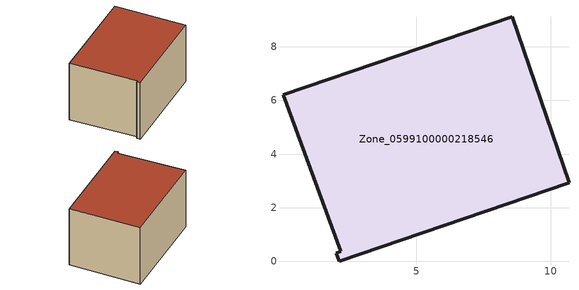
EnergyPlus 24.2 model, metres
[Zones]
Zone_0599100000218546
 floor ground (C_G): 0.02,6.21 8.57,9.12 10.69,2.92 2.11,0 2.01,0.3 2.17,0.37 z0
 wall outside (C_F): 10.69,2.92 8.57,9.12 0.02,6.21 2.17,0.37 2.01,0.3 2.11,0 10.69,2.92 z0:5.79
 roof outside (C_R): 8.57,9.12 0.02,6.21 2.17,0.37 2.01,0.3 2.11,0 10.69,2.92 z5.79
[BUILDING]
Pand.0599100000218546: North Axis=0; Terrain=City; Loads Convergence Tolerance Value=0.04; Temperature Convergence Tolerance Value=0.4; Solar Distribution=FullExterior; Maximum Number of Warmup Days=25; Minimum Number of Warmup Days=1
[Site:Location]
Rotterdam.The.Hague.AP_ZH_NLD Design_Conditions: Latitude=51.96; Longitude=4.45; Time Zone=1; Elevation=-4.5
[SITE:GROUNDTEMPERATURE:BUILDINGSURFACE]
18, 18, 18, 18, 18, 18, 18, 18, 18, 18, 18, 18
[MATERIAL] Thermal Absorptance=0.9; Solar Absorptance=0.7; Visible Absorptance=0.7
Name | Roughness | Thickness | Conductivity | Density | Specific Heat
G.TI.1946-1964 | MediumSmooth | 0.15 | 1 | 540 | 1210
F.TI.1946-1964 | Rough | 0.3 | 0.857143 | 1920 | 840
R.TI.1946-1964 | MediumRough | 0.2 | 0.277778 | 1500 | 1000
[CONSTRUCTION]
C_G: G.TI.1946-1964
C_F: F.TI.1946-1964
C_R: R.TI.1946-1964
[ZONE]
Zone_0599100000218546: Type=1; Multiplier=1; Ceiling Height=Autocalculate; Volume=Autocalculate; Floor Area=autocalculate; Part of Total Floor Area=Yes
[ZONEINFILTRATION:DESIGNFLOWRATE]
Infil_Zone_0599100000218546: Zone or ZoneList or Space or SpaceList=Zone_0599100000218546; Schedule=AlwaysOn; Design Flow Rate Calculation Method=Flow/Area; Flow Rate per Floor Area=0.003; Constant Term Coefficient=1; Temperature Term Coefficient=0; Velocity Term Coefficient=0; Velocity Squared Term Coefficient=0
[HVACTEMPLATE:ZONE:IDEALLOADSAIRSYSTEM]
Zone_0599100000218546: Maximum Heating Supply Air Temperature=50; Minimum Cooling Supply Air Temperature=13; Maximum Heating Supply Air Humidity Ratio=0.0156; Minimum Cooling Supply Air Humidity Ratio=0.0077; Heating Limit=NoLimit; Cooling Limit=NoLimit; Dehumidification Control Type=ConstantSensibleHeatRatio; Cooling Sensible Heat Ratio=0.7; Dehumidification Setpoint=60; Humidification Control Type=None; Humidification Setpoint=30; Outdoor Air Method=None; Outdoor Air Flow Rate per Person=0.00944; Outdoor Air Flow Rate per Zone Floor Area=0; Outdoor Air Flow Rate per Zone=0; Demand Controlled Ventilation Type=None; Outdoor Air Economizer Type=NoEconomizer; Heat Recovery Type=None; Sensible Heat Recovery Effectiveness=0.7; Latent Heat Recovery Effectiveness=0.65
[ZONECONTROL:THERMOSTAT]
ThermostatControl_Zone_0599100000218546: Zone or ZoneList=Zone_0599100000218546; Control Type Schedule=DualSetpointControlType; Control 1=Thermostat_Zone_0599100000218546; Temperature Difference Between Cutout And Setpoint=0
[THERMOSTATSETPOINT:DUALSETPOINT]
Thermostat_Zone_0599100000218546: Heating Setpoint Temperature Schedule=HeatingSetpoint_Zone_0599100000218546; Cooling Setpoint Temperature Schedule=CoolingSetpoint_Zone_0599100000218546
[SCHEDULE:COMPACT]
HeatingSetpoint_Zone_0599100000218546: Through: 12/31, For: AllDays, Until: 24:00, 21
CoolingSetpoint_Zone_0599100000218546: Through: 12/31, For: AllDays, Until: 24:00, 24
DualSetpointControlType: Through: 12/31, For: AllDays, Until: 24:00, 4
AlwaysOn: Through: 12/31, For: AllDays, Until: 24:00, 1
